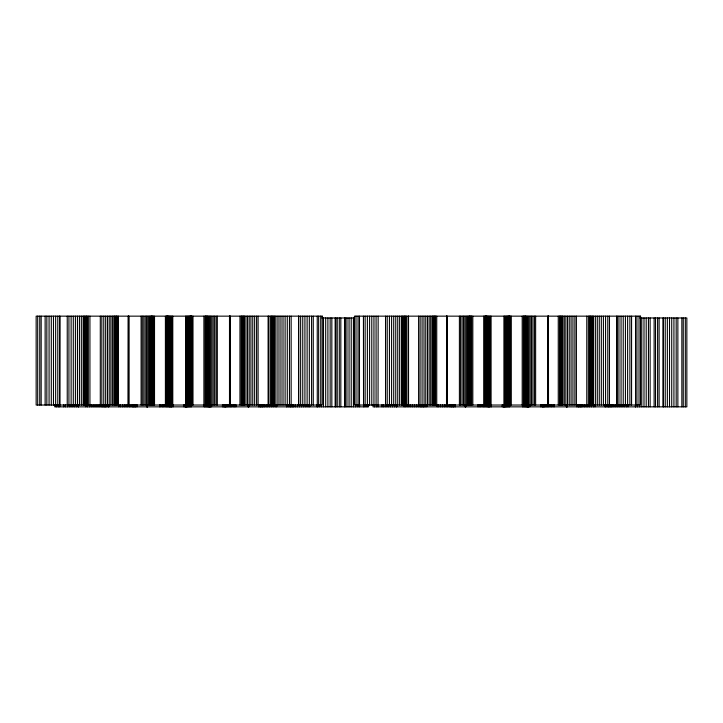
<?xml version="1.0" encoding="UTF-8"?>
<svg xmlns="http://www.w3.org/2000/svg" width="723" height="723" viewBox="0 0 723 723"><rect width="100%" height="100%" fill="white"/><g stroke="black" fill="none" stroke-linecap="round" stroke-linejoin="round"><path stroke-width="1.08" d="M321.807 317.966L354.659 317.966M639.837 317.966L686.85 317.966L686.85 406.85L373.023 406.85L373.023 404.6M685.323 317.966L685.323 406.85M683.244 317.966L683.244 406.85M681.843 317.966L681.843 406.85M677.867 317.966L677.867 406.85M676.177 317.966L676.177 406.85M673.926 317.966L673.926 406.85M671.721 317.966L671.721 406.85M669.525 317.966L669.525 406.85M667.356 317.966L667.356 406.85M665.241 317.966L665.241 406.85M663.307 317.966L663.307 406.85M663.145 317.966L663.145 406.85M659.123 317.966L659.123 406.85M657.596 317.966L657.596 406.85M655.517 317.966L655.517 406.85M654.116 317.966L654.116 406.85M650.14 317.966L650.14 406.85M648.45 317.966L648.45 406.85M646.199 317.966L646.199 406.85M643.994 317.966L643.994 406.85M641.798 317.966L641.798 406.85M639.629 404.6L639.629 406.85M639.024 316.15L639.024 405.034M637.514 404.6L637.514 406.85M636.945 316.15L636.945 405.034M635.544 316.15L635.58 406.85M635.418 404.6L635.418 406.85M631.568 316.15L631.568 405.034M629.878 316.15L629.878 405.034M628.034 404.6L628.034 406.85M627.627 316.15L627.627 405.034M626.344 404.6L626.344 406.85M625.422 316.15L625.422 405.034M624.148 404.6L624.148 406.85M623.226 316.15L623.226 405.034M621.979 404.6L621.979 406.85M621.057 316.15L621.057 405.034M619.882 404.6L619.882 406.85M618.942 316.15L618.942 405.034M617.84 404.6L617.84 406.85M617.008 316.15L617.008 405.034M616.846 316.15L616.846 405.034M615.851 404.6L615.851 406.85M613.935 404.6L613.935 406.85M612.11 404.6L612.11 406.85M611.242 404.6L611.242 406.85M610.402 404.6L610.402 406.85M609.462 316.15L609.462 405.034M609.299 404.6L609.299 406.85M608.721 404.6L608.721 406.85M608.079 404.6L608.079 406.85M607.781 316.15L607.781 405.034M606.94 404.6L606.94 406.85M605.576 316.15L605.576 405.034M605.341 404.6L605.341 406.85M605.043 404.6L605.043 406.85M603.407 316.15L603.407 405.034M601.319 316.15L601.319 405.034M599.277 316.15L599.277 405.034M597.288 316.15L597.288 405.034M595.363 316.15L595.363 405.034M594.975 404.6L594.975 406.85M593.538 316.15L593.466 406.85M592.67 316.15L592.67 405.034M591.83 316.15L591.83 405.034M591.513 404.6L591.513 406.85M590.736 316.15L590.736 405.034M590.149 316.15L590.149 405.034M589.507 316.15L589.634 406.85M588.368 316.15L588.368 405.034M587.799 404.6L587.799 406.85M586.778 316.15L586.778 405.034M586.082 404.6L586.082 406.85M584.428 404.6L584.428 406.85M582.865 404.6L582.865 406.85M581.428 404.6L581.428 406.85M580.768 404.6L580.768 406.85M580.153 404.6L580.153 406.85M579.177 404.6L579.177 406.85M578.662 404.6L578.662 406.85M578.057 404.6L578.057 406.85M576.827 404.6L576.827 406.85M576.403 316.15L576.403 405.034M574.893 316.15L574.893 405.034M572.941 316.15L572.941 405.034M571.062 316.15L571.062 405.034M569.236 316.15L569.236 405.034M567.51 316.15L567.51 405.034M567.067 404.6L567.085 406.85M566.94 404.6L567.013 406.85M566.85 404.6L566.85 406.85M566.715 404.6L566.624 406.85M566.371 404.6L566.371 406.85M565.856 316.15L565.856 405.034M564.292 316.15L564.292 405.034M562.856 316.15L562.856 405.034M562.205 316.15L562.205 405.034M561.581 316.15L561.581 405.034M560.605 316.15L560.605 405.034M560.09 316.15L560.09 405.034M559.485 316.15L559.485 405.034M558.255 316.15L558.255 405.034M554.198 404.6L554.198 406.85M553.005 404.6L553.005 406.85M551.495 404.6L551.495 406.85M550.058 404.6L550.058 406.85M548.703 404.6L548.703 406.85M548.441 316.15L548.495 405.034M548.278 316.15L548.278 405.034M548.052 316.15L548.052 405.034M547.799 316.15L547.799 405.034M547.465 404.6L547.465 406.85M546.308 404.6L546.308 406.85M545.259 404.6L545.259 406.85M544.356 404.6L544.356 406.85M543.949 404.6L543.949 406.85M543.615 404.6L543.615 406.85M542.865 404.6L542.865 406.85M542.476 404.6L542.476 406.85M541.961 404.6L541.961 406.85M540.768 404.6L540.768 406.85M535.626 316.15L535.626 405.034M534.433 316.15L534.433 405.034M532.923 316.15L532.923 405.034M531.486 316.15L531.486 405.034M530.14 316.15L530.14 405.034M529.869 404.6L529.869 406.85M528.893 316.15L528.82 406.85M528.45 404.6L528.45 406.85M528.215 404.6L528.215 406.85M527.736 316.15L527.772 406.85M527.645 404.6L527.645 406.85M527.347 404.6L527.347 406.85M526.922 404.6L526.922 406.85M526.696 316.15L526.696 405.034M526.371 404.6L526.371 406.85M525.784 316.15L525.784 405.034M525.729 404.6L525.729 406.85M525.377 316.15L525.377 405.034M525.043 316.15L525.043 405.034M524.988 404.6L524.988 406.85M524.292 316.15L524.292 405.034M524.148 404.6L524.148 406.85M523.904 316.15L523.904 405.034M523.389 316.15L523.389 405.034M523.226 404.6L523.226 406.85M522.485 404.6L522.485 406.85M522.196 316.15L522.196 405.034M511.297 316.15L511.297 405.034M510.248 316.15L510.248 405.034M509.878 316.15L509.878 405.034M509.661 404.6L509.661 406.85M509.652 316.15L509.652 405.034M509.2 316.15L509.082 405.034M508.92 404.6L508.92 406.85M508.775 316.15L508.775 405.034M508.35 316.15L508.35 405.034M507.998 404.6L507.998 406.85M507.799 316.15L507.799 405.034M507.166 316.15L507.157 406.85M506.416 316.15L506.416 406.85M505.775 404.6L505.775 406.85M505.585 316.15L505.585 405.034M505.223 404.6L505.223 406.85M504.799 404.6L504.799 406.85M504.654 316.15L504.654 405.034M504.5 404.6L504.392 406.85M503.949 404.6L503.949 406.85M503.913 316.15L503.913 405.034M503.696 404.6L503.696 406.85M503.325 404.6L503.325 406.85M502.277 404.6L502.277 406.85M491.396 404.6L491.396 406.85M491.098 316.15L491.098 405.034M490.348 316.15L490.348 405.034M490.203 404.6L490.203 406.85M489.688 404.6L489.688 406.85M489.426 316.15L489.426 405.034M489.281 404.6L489.281 406.85M488.594 316.15L488.594 405.034M488.54 404.6L488.54 406.85M488.197 404.6L488.197 406.85M487.844 316.15L487.844 405.034M487.808 404.6L487.808 406.85M487.203 316.15L487.203 405.034M486.886 404.6L486.886 406.85M486.651 316.15L486.651 405.034M486.227 316.15L486.227 405.034M485.928 316.15L485.928 405.034M485.82 316.15L485.856 406.85M485.377 316.15L485.377 405.034M485.124 316.15L485.124 405.034M484.753 316.15L484.699 406.85M483.705 316.15L483.705 405.034M483.443 404.6L483.443 406.85M482.087 404.6L482.087 406.85M480.668 404.6L480.668 406.85M479.159 404.6L479.159 406.85M477.975 404.6L477.975 406.85M472.824 316.15L472.824 405.034M471.631 316.15L471.631 405.034M471.116 316.15L471.116 405.034M470.709 316.15L470.709 405.034M469.968 316.15L469.968 405.034M469.625 316.15L469.625 405.034M469.236 316.15L469.236 405.034M468.314 316.15L468.314 405.034M467.284 316.15L467.284 405.034M466.127 316.15L466.127 405.034M465.775 404.6L465.775 406.85M465.549 404.6L465.549 406.85M465.296 404.6L465.296 406.85M465.151 404.6L465.151 406.85M464.871 316.15L464.871 405.034M463.524 316.15L463.524 405.034M462.096 316.15L462.096 405.034M460.587 316.15L460.587 405.034M459.403 316.15L459.403 405.034M455.318 404.6L455.318 406.85M454.107 404.6L454.107 406.85M453.493 404.6L453.493 406.85M452.996 404.6L452.996 406.85M452.02 404.6L452.02 406.85M451.396 404.6L451.396 406.85M450.718 404.6L450.718 406.85M449.281 404.6L449.281 406.85M447.736 404.6L447.736 406.85M447.203 316.15L447.203 405.034M446.868 316.15L446.977 405.034M446.724 316.15L446.724 405.034M446.082 404.6L446.082 406.85M444.347 404.6L444.347 406.85M442.53 404.6L442.53 406.85M440.65 404.6L440.65 406.85M438.698 404.6L438.698 406.85M437.171 404.6L437.171 406.85M436.746 316.15L436.746 405.034M435.544 316.15L435.544 405.034M434.921 316.15L434.921 405.034M434.424 316.15L434.424 405.034M433.448 316.15L433.448 405.034M432.824 316.15L432.824 405.034M432.146 316.15L432.146 405.034M430.709 316.15L430.709 405.034M429.164 316.15L429.164 405.034M427.519 316.15L427.519 405.034M426.805 404.6L426.805 406.85M425.775 316.15L425.775 405.034M425.205 404.6L425.205 406.85M423.967 316.15L424.085 406.85M423.434 404.6L423.434 406.85M422.865 404.6L422.865 406.85M422.078 316.15L422.078 405.034M421.762 404.6L421.762 406.85M420.913 404.6L420.913 406.85M420.126 316.15L420.036 406.85M418.599 316.15L418.599 405.034M418.21 404.6L418.21 406.85M416.312 404.6L416.312 406.85M414.324 404.6L414.324 406.85M412.282 404.6L412.282 406.85M410.167 404.6L410.167 406.85M408.531 316.15L408.531 405.034M408.233 316.15L408.233 405.034M407.998 404.6L407.998 406.85M406.633 316.15L406.633 405.034M405.802 404.6L405.802 406.85M405.513 316.15L405.513 405.034M404.862 316.15L404.862 405.034M404.293 316.15L404.293 405.034M404.112 404.6L404.112 406.85M403.19 316.15L403.19 405.034M402.34 316.15L402.34 405.034M401.473 316.15L401.473 405.034M399.638 316.15L399.638 405.034M397.74 316.15L397.74 405.034M396.728 404.6L396.728 406.85M396.584 404.6L396.584 406.85M395.752 316.15L395.752 405.034M394.65 404.6L394.65 406.85M393.71 316.15L393.71 405.034M392.517 404.6L392.517 406.85M391.595 316.15L391.595 405.034M390.357 404.6L390.357 406.85M389.435 316.15L389.435 405.034M388.17 404.6L388.17 406.85M387.23 316.15L387.23 405.034M385.946 404.6L385.946 406.85M385.54 316.15L385.54 405.034M383.714 404.6L383.714 406.85M382.006 404.6L382.006 406.85M378.156 316.15L378.048 406.85M376.629 404.6L376.629 406.85M376.077 316.15L376.077 405.034M374.568 404.6L374.568 406.85M373.945 316.15L373.945 405.034M371.785 316.15L371.785 405.034M369.598 316.15L369.598 405.034M368.549 404.6L368.549 406.85L54.722 406.85L54.722 404.6M367.383 316.15L367.383 405.034M367.022 404.6L367.022 406.85M365.142 316.15L365.142 405.034M364.943 404.6L364.943 406.85M363.434 316.15L363.542 406.85M359.566 404.6L359.566 406.85M359.476 316.15L359.476 405.034M358.057 316.15L358.057 405.034M357.876 404.6L357.876 406.85M355.996 316.15L355.996 405.034M355.617 404.6L355.617 406.85M353.42 317.966L353.42 406.85M351.215 317.966L351.215 406.85M349.055 317.966L349.055 406.85M346.941 317.966L346.941 406.85M345.007 317.966L345.007 406.85M344.844 317.966L344.844 406.85M340.822 317.966L340.822 406.85M339.295 317.966L339.295 406.85M337.216 317.966L337.216 406.85M335.815 317.966L335.815 406.85M335.156 317.966L335.156 406.85M331.839 317.966L331.839 406.85M330.149 317.966L330.149 406.85M327.89 317.966L327.89 406.85M325.693 317.966L325.693 406.85M323.488 317.966L323.488 406.85M321.328 404.6L321.328 406.85M320.723 316.15L320.723 405.034M319.214 404.6L319.214 406.85M318.644 316.15L318.644 405.034M317.243 316.15L317.28 406.85M317.117 404.6L317.117 406.85M313.267 316.15L313.267 405.034M311.577 316.15L311.577 405.034M309.733 404.6L309.733 406.85M309.327 316.15L309.327 405.034M308.043 404.6L308.043 406.85M307.121 316.15L307.121 405.034M305.838 404.6L305.838 406.85M304.916 316.15L304.916 405.034M303.678 404.6L303.678 406.85M302.756 316.15L302.756 405.034M301.581 404.6L301.581 406.85M300.641 316.15L300.641 405.034M299.539 404.6L299.539 406.85M298.707 316.15L298.707 405.034M298.545 316.15L298.545 405.034M297.551 404.6L297.551 406.85M295.635 404.6L295.635 406.85M293.8 404.6L293.8 406.85M292.932 404.6L292.932 406.85M292.101 404.6L292.101 406.85M291.161 316.15L291.161 405.034M290.998 404.6L290.998 406.85M290.411 404.6L290.411 406.85M289.778 404.6L289.778 406.85M289.471 316.15L289.471 405.034M288.64 404.6L288.64 406.85M287.275 316.15L287.275 405.034M287.04 404.6L287.04 406.85M286.742 404.6L286.742 406.85M285.106 316.15L285.106 405.034M283.009 316.15L283.009 405.034M280.967 316.15L280.967 405.034M278.979 316.15L278.979 405.034M277.063 316.15L277.063 405.034M276.674 404.6L276.674 406.85M275.237 316.15L275.165 406.85M274.36 316.15L274.36 405.034M273.529 316.15L273.529 405.034M273.213 404.6L273.213 406.85M272.426 316.15L272.426 405.034M271.839 316.15L271.839 405.034M271.324 404.6L271.324 406.85M271.206 316.15L271.206 405.034M270.068 316.15L270.068 405.034M269.498 404.6L269.498 406.85M268.468 316.15L268.468 405.034M268.17 316.15L268.17 405.034M267.772 404.6L267.772 406.85M266.127 404.6L266.127 406.85M264.564 404.6L264.564 406.85M263.127 404.6L263.127 406.85M262.467 404.6L262.467 406.85M261.843 404.6L261.843 406.85M260.867 404.6L260.867 406.85M260.352 404.6L260.352 406.85M259.747 404.6L259.747 406.85M258.527 404.6L258.527 406.85M258.102 316.15L258.102 405.034M256.593 316.15L256.593 405.034M254.641 316.15L254.641 405.034M252.761 316.15L252.761 405.034M250.926 316.15L250.926 405.034M249.209 316.15L249.209 405.034M248.775 406.85L248.775 404.6L248.64 406.85M248.549 404.6L248.549 406.85M248.405 404.6L248.405 406.85M248.314 404.6L248.314 406.85M248.07 404.6L248.07 406.85M247.555 316.15L247.555 405.034M245.992 316.15L245.992 405.034M244.555 316.15L244.555 405.034M243.895 316.15L243.895 405.034M243.271 316.15L243.271 405.034M242.295 316.15L242.295 405.034M241.78 316.15L241.78 405.034M241.184 316.15L241.184 405.034M239.955 316.15L239.955 405.034M235.888 404.6L235.888 406.85M234.695 404.6L234.695 406.85M233.186 404.6L233.186 406.85M231.749 404.6L231.749 406.85M230.402 404.6L230.402 406.85M230.194 316.15L230.212 405.034M230.068 316.15L229.977 405.034M229.833 316.15L229.833 405.034M229.742 316.15L229.742 405.034M229.498 316.15L229.498 405.034M229.164 404.6L229.164 406.85M228.007 404.6L228.007 406.85M226.959 404.6L226.959 406.85M226.055 404.6L226.055 406.85M225.648 404.6L225.648 406.85M225.305 404.6L225.305 406.85M224.564 404.6L224.564 406.85M224.166 404.6L224.166 406.85M223.66 404.6L223.66 406.85M222.467 404.6L222.467 406.85M217.316 316.15L217.316 405.034M216.132 316.15L216.132 405.034M214.623 316.15L214.623 405.034M213.186 316.15L213.186 405.034M211.83 316.15L211.83 405.034M211.568 404.6L211.568 406.85M210.592 316.15L210.592 405.034M210.52 404.6L210.52 406.85M210.14 404.6L210.14 406.85M209.914 404.6L209.914 406.85M209.471 404.6L209.471 406.85L209.435 316.15M209.046 404.6L209.046 406.85M208.622 404.6L208.622 406.85M208.387 316.15L208.387 405.034M208.07 404.6L208.07 406.85M207.483 316.15L207.429 406.85M207.076 316.15L207.076 405.034M206.733 316.15L206.679 406.85M205.992 316.15L205.992 405.034M205.847 404.6L205.847 406.85M205.603 316.15L205.603 405.034M205.088 316.15L205.088 405.034M204.925 404.6L204.925 406.85M204.175 404.6L204.175 406.85M203.895 316.15L203.895 405.034M192.996 316.15L192.996 405.034M191.947 316.15L191.947 405.034M191.577 316.15L191.577 405.034M191.342 316.15L191.36 406.85M190.863 316.15L190.899 405.034M190.773 316.15L190.773 405.034M190.61 404.6L190.61 406.85M190.474 316.15L190.474 405.034M190.05 316.15L190.05 405.034M189.688 404.6L189.688 406.85M189.498 316.15L189.498 405.034M188.857 316.15L188.857 406.85M188.116 316.15L188.107 406.85M187.474 404.6L187.474 406.85M187.275 316.15L187.275 405.034M186.923 404.6L186.923 406.85M186.498 404.6L186.498 406.85M186.353 316.15L186.353 405.034M186.118 404.6L186.191 406.85M186.091 404.6L186.091 406.85M185.612 316.15L185.639 406.85M185.395 404.6L185.395 406.85M185.025 404.6L185.025 406.85M183.976 404.6L183.976 406.85M173.086 404.6L173.086 406.85M172.788 316.15L172.788 405.034M172.047 316.15L172.047 405.034M171.902 404.6L171.902 406.85M171.387 404.6L171.387 406.85M171.125 316.15L171.125 405.034M170.98 404.6L170.98 406.85M170.285 316.15L170.23 406.85M169.896 404.6L169.896 406.85M169.543 316.15L169.507 406.85M168.902 316.15L168.902 405.034M168.576 404.6L168.576 406.85M168.351 316.15L168.351 405.034M167.926 316.15L167.926 405.034M167.619 316.15L167.619 405.034M167.519 316.15L167.555 406.85M167.076 316.15L167.076 405.034M166.823 316.15L166.823 405.034M166.453 316.15L166.398 406.85M165.404 316.15L165.404 405.034M165.133 404.6L165.133 406.85M163.787 404.6L163.787 406.85M162.368 404.6L162.368 406.85M160.858 404.6L160.858 406.85M159.666 404.6L159.666 406.85M154.523 316.15L154.523 405.034M153.33 316.15L153.33 405.034M152.815 316.15L152.815 405.034M152.408 316.15L152.408 405.034M151.658 316.15L151.658 405.034M151.324 316.15L151.324 405.034M150.935 316.15L150.935 405.034M150.013 316.15L150.013 405.034M148.983 316.15L148.983 405.034M147.826 316.15L147.826 405.034M147.474 404.6L147.474 406.85M147.239 404.6L147.239 406.85M146.995 404.6L146.995 406.85L146.85 404.6M146.796 404.6L146.778 406.85M146.57 316.15L146.57 405.034M145.215 316.15L145.215 405.034M143.796 316.15L143.796 405.034M142.286 316.15L142.286 405.034M141.093 316.15L141.093 405.034M137.018 404.6L137.018 406.85M135.807 404.6L135.807 406.85M135.183 404.6L135.183 406.85M134.686 404.6L134.686 406.85M133.71 404.6L133.71 406.85M133.086 404.6L133.086 406.85M132.417 404.6L132.417 406.85M130.98 404.6L130.98 406.85M129.435 404.6L129.435 406.85M128.902 316.15L128.902 405.034M128.667 316.15L128.667 405.034M128.423 316.15L128.278 405.034M128.206 316.15L128.224 405.034M127.781 404.6L127.781 406.85M126.037 404.6L126.037 406.85M124.229 404.6L124.229 406.85M122.35 404.6L122.35 406.85M120.398 404.6L120.398 406.85M118.87 404.6L118.87 406.85M118.445 316.15L118.445 405.034M117.234 316.15L117.234 405.034M116.611 316.15L116.611 405.034M116.114 316.15L116.114 405.034M115.138 316.15L115.138 405.034M114.523 316.15L114.523 405.034M113.845 316.15L113.845 405.034M112.408 316.15L112.408 405.034M110.863 316.15L110.863 405.034M109.209 316.15L109.209 405.034M108.802 404.6L108.802 406.85M108.495 404.6L108.495 406.85M107.474 316.15L107.474 405.034M106.905 404.6L106.905 406.85M105.784 404.6L105.784 406.85M105.657 316.15L105.657 405.034M105.124 404.6L105.124 406.85M104.555 404.6L104.555 406.85M103.778 316.15L103.778 405.034M103.461 404.6L103.461 406.85M102.603 404.6L102.603 406.85M101.826 316.15L101.826 405.034M101.735 404.6L101.735 406.85M100.298 316.15L100.298 405.034M99.91 404.6L99.91 406.85M98.003 404.6L98.003 406.85M96.014 404.6L96.014 406.85M93.972 404.6L93.972 406.85M91.866 404.6L91.866 406.85M89.932 316.15L89.932 405.034M89.697 404.6L89.697 406.85M88.333 316.15L88.333 405.034M87.492 404.6L87.492 406.85M87.212 316.15L87.212 405.034M86.552 316.15L86.552 405.034M85.983 316.15L85.983 405.034M85.811 404.6L85.811 406.85M84.889 316.15L84.889 405.034M84.031 316.15L84.031 405.034M83.163 316.15L83.163 405.034M81.338 316.15L81.338 405.034M79.44 316.15L79.44 405.034M78.427 404.6L78.427 406.85M78.283 404.6L78.283 406.85M77.451 316.15L77.451 405.034M76.349 404.6L76.349 406.85M75.409 316.15L75.409 405.034M74.216 404.6L74.216 406.85M73.294 316.15L73.294 405.034M72.047 404.6L72.047 406.85M71.125 316.15L71.125 405.034M69.869 404.6L69.869 406.85M68.929 316.15L68.929 405.034M67.646 404.6L67.646 406.85M67.239 316.15L67.239 405.034M65.404 404.6L65.404 406.85M63.705 404.6L63.705 406.85M59.855 316.15L59.747 406.85M59.711 316.15L59.711 405.034M58.328 404.6L58.328 406.85M57.777 316.15L57.777 405.034M56.267 404.6L56.267 406.85M55.644 316.15L55.644 405.034M53.475 316.15L53.475 405.034M51.297 316.15L51.297 405.034M49.074 316.15L49.074 405.034M46.841 316.15L46.841 405.034M45.133 316.15L45.133 405.034M41.175 316.15L41.175 405.034M39.756 316.15L39.756 405.034M37.695 316.15L37.695 405.034M322.25 316.15L36.15 316.15L36.15 405.034L322.25 405.034L322.25 316.15M640.551 316.15L354.451 316.15L354.451 405.034L640.551 405.034L640.551 316.15M446.579 405.034L446.579 316.15L446.516 405.034"/></g></svg>
